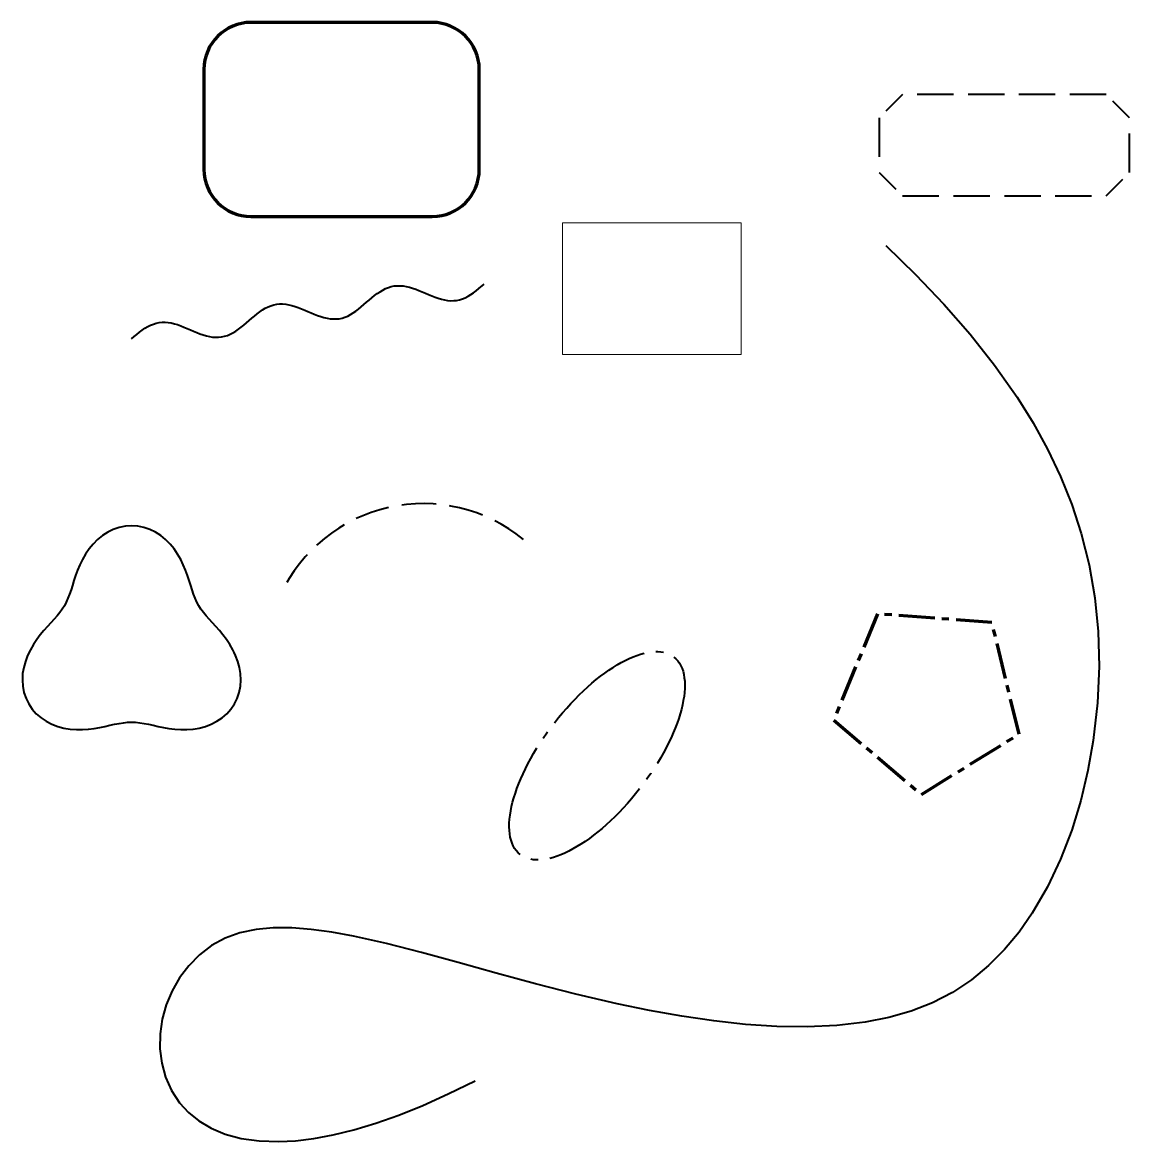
# Model space of a CAD drawing. Header units: millimetres. Extents: x -47 to 95, y -86 to 57.
import ezdxf

# ---------------------------------------------------------------- set-up
doc = ezdxf.new("R2010")
doc.units = ezdxf.units.MM
for name, pattern in [('CENTER2_per2_scale0.916210', [7.329682, 4.581051, -0.91621, 0.91621, -0.91621]), ('CENTER_per4_scale0.981816', [18.654507, 14.727242, -1.472724, 0.981816, -1.472724]), ('HIDDEN_per1_scale0.606092', [4.242641, 3.030458, -1.212183]), ('HIDDEN_per1_scale0.994286', [6.96, 4.971429, -1.988571]), ('HIDDEN_per4_scale0.927500', [6.4925, 4.6375, -1.855]), ('HIDDEN_per6_scale0.872385', [6.106695, 4.361925, -1.74477])]:
    doc.linetypes.add(name, pattern=pattern)
doc.layers.add('жесткий_слой', color=7, linetype='Continuous')

# ---------------------------------------------------------------- blocks, each defined once
blk = doc.blocks.new('im1Линия_1')
at = {"layer": 'жесткий_слой', "color": 160, "lineweight": 40, "true_color": 0x3333ff, "flags": 128}
blk.add_lwpolyline([(-32.8, 16.9), (-32.46, 17.19), (-32.12, 17.48), (-31.78, 17.76), (-31.44, 18.02), (-31.09, 18.25), (-30.74, 18.46), (-30.38, 18.64), (-30.02, 18.79), (-29.66, 18.91), (-29.28, 18.98), (-28.91, 19.02), (-28.52, 19.03), (-28.13, 18.99), (-27.74, 18.93), (-27.34, 18.84), (-26.94, 18.72), (-26.53, 18.57), (-26.12, 18.41), (-25.71, 18.24), (-25.3, 18.07), (-24.89, 17.89), (-24.48, 17.72), (-24.07, 17.56), (-23.66, 17.42), (-23.26, 17.3), (-22.86, 17.2), (-22.47, 17.14), (-22.08, 17.11), (-21.69, 17.11), (-21.32, 17.15), (-20.94, 17.23), (-20.58, 17.34), (-20.22, 17.49), (-19.86, 17.67), (-19.51, 17.88), (-19.16, 18.12), (-18.82, 18.38), (-18.48, 18.65), (-18.14, 18.94), (-17.8, 19.23), (-17.46, 19.53), (-17.12, 19.81), (-16.78, 20.09), (-16.44, 20.35), (-16.09, 20.59), (-15.74, 20.8), (-15.38, 20.98), (-15.02, 21.13), (-14.66, 21.24), (-14.28, 21.32), (-13.91, 21.36), (-13.52, 21.36), (-13.13, 21.33), (-12.74, 21.26), (-12.34, 21.17), (-11.94, 21.05), (-11.53, 20.91), (-11.12, 20.75), (-10.71, 20.58), (-10.3, 20.4), (-9.89, 20.22), (-9.48, 20.05), (-9.07, 19.89), (-8.66, 19.75), (-8.26, 19.63), (-7.86, 19.54), (-7.47, 19.47), (-7.08, 19.44), (-6.69, 19.44), (-6.32, 19.48), (-5.94, 19.56), (-5.58, 19.67), (-5.22, 19.82), (-4.86, 20), (-4.51, 20.21), (-4.16, 20.45), (-3.82, 20.71), (-3.48, 20.99), (-3.14, 21.27), (-2.8, 21.57), (-2.46, 21.86), (-2.12, 22.15), (-1.78, 22.42), (-1.44, 22.68), (-1.09, 22.92), (-0.74, 23.13), (-0.38, 23.31), (-0.02, 23.46), (0.34, 23.57), (0.72, 23.65), (1.09, 23.69), (1.48, 23.69), (1.87, 23.66), (2.26, 23.6), (2.66, 23.5), (3.06, 23.38), (3.47, 23.24), (3.88, 23.08), (4.29, 22.91), (4.7, 22.73), (5.11, 22.56), (5.52, 22.39), (5.93, 22.23), (6.34, 22.08), (6.74, 21.96), (7.14, 21.87), (7.53, 21.81), (7.92, 21.77), (8.31, 21.78), (8.68, 21.82), (9.06, 21.89), (9.42, 22.01), (9.78, 22.16), (10.14, 22.34), (10.49, 22.55), (10.84, 22.78), (11.18, 23.04), (11.52, 23.32), (12.2, 23.9)], dxfattribs=at)
blk = doc.blocks.new('im2Линия_3')
at = {"color": 0, "lineweight": 40, "flags": 128}
blk.add_lwpolyline([(-20.27, -22.1), (-20.27, -22.1), (-20.7, -21.47), (-20.7, -21.47), (-21.15, -20.88), (-21.15, -20.88), (-21.6, -20.33), (-21.6, -20.33), (-22.05, -19.82), (-22.05, -19.82), (-22.49, -19.34), (-22.49, -19.34), (-22.9, -18.88), (-22.9, -18.88), (-23.29, -18.45), (-23.29, -18.45), (-23.63, -18.02), (-23.63, -18.02), (-23.95, -17.59), (-23.95, -17.59), (-24.22, -17.15), (-24.22, -17.15), (-24.47, -16.69), (-24.47, -16.69), (-24.68, -16.2), (-24.68, -16.2), (-24.88, -15.69), (-24.88, -15.69), (-25.07, -15.14), (-25.07, -15.14), (-25.25, -14.55), (-25.25, -14.55), (-25.45, -13.93), (-25.45, -13.93), (-25.66, -13.29), (-25.66, -13.29), (-25.91, -12.62), (-25.91, -12.62), (-26.2, -11.94), (-26.2, -11.94), (-26.53, -11.25), (-26.53, -11.25), (-26.93, -10.57), (-26.93, -10.57), (-27.37, -9.91), (-27.37, -9.91), (-27.88, -9.29), (-27.88, -9.29), (-28.45, -8.72), (-28.45, -8.72), (-29.08, -8.2), (-29.08, -8.2), (-29.75, -7.77), (-29.75, -7.77), (-30.47, -7.41), (-30.47, -7.41), (-31.23, -7.16), (-31.23, -7.16), (-32.01, -7), (-32.01, -7), (-32.8, -6.95), (-32.8, -6.95), (-33.59, -7), (-33.59, -7), (-34.37, -7.16), (-34.37, -7.16), (-35.13, -7.41), (-35.13, -7.41), (-35.85, -7.77), (-35.85, -7.77), (-36.52, -8.2), (-36.52, -8.2), (-37.15, -8.72), (-37.15, -8.72), (-37.72, -9.29), (-37.72, -9.29), (-38.23, -9.91), (-38.23, -9.91), (-38.67, -10.57), (-38.67, -10.57), (-39.06, -11.25), (-39.06, -11.25), (-39.4, -11.94), (-39.4, -11.94), (-39.69, -12.62), (-39.69, -12.62), (-39.94, -13.29), (-39.94, -13.29), (-40.15, -13.93), (-40.15, -13.93), (-40.35, -14.55), (-40.35, -14.55), (-40.53, -15.14), (-40.53, -15.14), (-40.72, -15.69), (-40.72, -15.69), (-40.92, -16.2), (-40.92, -16.2), (-41.13, -16.69), (-41.13, -16.69), (-41.38, -17.15), (-41.38, -17.15), (-41.65, -17.59), (-41.65, -17.59), (-41.97, -18.02), (-41.97, -18.02), (-42.31, -18.45), (-42.31, -18.45), (-42.7, -18.88), (-42.7, -18.88), (-43.11, -19.34), (-43.11, -19.34), (-43.55, -19.82), (-43.55, -19.82), (-44, -20.33), (-44, -20.33), (-44.45, -20.88), (-44.45, -20.88), (-44.9, -21.47), (-44.9, -21.47), (-45.33, -22.1), (-45.33, -22.1), (-45.72, -22.78), (-45.72, -22.78), (-46.07, -23.49), (-46.07, -23.49), (-46.35, -24.25), (-46.35, -24.25), (-46.56, -25.03), (-46.56, -25.03), (-46.7, -25.82), (-46.7, -25.82), (-46.74, -26.63), (-46.74, -26.63), (-46.68, -27.43), (-46.68, -27.43), (-46.53, -28.21), (-46.53, -28.21), (-46.27, -28.97), (-46.27, -28.97), (-45.92, -29.68), (-45.92, -29.68), (-45.48, -30.34), (-45.48, -30.34), (-44.96, -30.93), (-44.96, -30.93), (-44.35, -31.46), (-44.35, -31.46), (-43.69, -31.9), (-43.69, -31.9), (-42.97, -32.27), (-42.97, -32.27), (-42.22, -32.56), (-42.22, -32.56), (-41.44, -32.76), (-41.44, -32.76), (-40.64, -32.89), (-40.64, -32.89), (-39.85, -32.95), (-39.85, -32.95), (-39.06, -32.95), (-39.06, -32.95), (-38.3, -32.9), (-38.3, -32.9), (-37.57, -32.81), (-37.57, -32.81), (-36.86, -32.69), (-36.86, -32.69), (-36.2, -32.55), (-36.2, -32.55), (-35.56, -32.41), (-35.56, -32.41), (-34.96, -32.28), (-34.96, -32.28), (-34.39, -32.17), (-34.39, -32.17), (-33.85, -32.08), (-33.85, -32.08), (-33.32, -32.02), (-33.32, -32.02), (-32.8, -32.01), (-32.8, -32.01), (-32.28, -32.02), (-32.28, -32.02), (-31.75, -32.08), (-31.75, -32.08), (-31.21, -32.17), (-31.21, -32.17), (-30.64, -32.28), (-30.64, -32.28), (-30.04, -32.41), (-30.04, -32.41), (-29.4, -32.55), (-29.4, -32.55), (-28.74, -32.69), (-28.74, -32.69), (-28.03, -32.81), (-28.03, -32.81), (-27.3, -32.9), (-27.3, -32.9), (-26.53, -32.95), (-26.53, -32.95), (-25.75, -32.95), (-25.75, -32.95), (-24.96, -32.89), (-24.96, -32.89), (-24.16, -32.76), (-24.16, -32.76), (-23.38, -32.56), (-23.38, -32.56), (-22.63, -32.27), (-22.63, -32.27), (-21.91, -31.9), (-21.91, -31.9), (-21.25, -31.46), (-21.25, -31.46), (-20.64, -30.93), (-20.64, -30.93), (-20.12, -30.34), (-20.12, -30.34), (-19.68, -29.68), (-19.68, -29.68), (-19.33, -28.97), (-19.33, -28.97), (-19.07, -28.21), (-19.07, -28.21), (-18.92, -27.43), (-18.92, -27.43), (-18.86, -26.63), (-18.86, -26.63), (-18.9, -25.82), (-18.9, -25.82), (-19.04, -25.03), (-19.04, -25.03), (-19.25, -24.25), (-19.25, -24.25), (-19.53, -23.49), (-19.53, -23.49), (-19.7, -23.13), (-19.88, -22.78), (-20.27, -22.1)], dxfattribs=at)
blk = doc.blocks.new('Model')
at = {"color": 93, "linetype": 'CENTER2_per2_scale0.916210', "lineweight": 80, "true_color": 0x33cc66}
for p, q in [((62.38, -18.19), (56.81, -31.75)), ((77, -19.29), (62.38, -18.19)), ((80.46, -33.54), (77, -19.29)), ((56.81, -31.75), (67.99, -41.23)), ((67.99, -41.23), (80.46, -33.54))]:
    blk.add_line(p, q, dxfattribs=at)
at = {"color": 0, "lineweight": 40, "flags": 128}
blk.add_lwpolyline([(63.46, 28.8), (67.25, 25.11), (70.84, 21.35), (74.21, 17.5), (77.34, 13.55), (80.2, 9.47), (82.24, 6.19), (84.1, 2.81), (85.74, -0.67), (87.18, -4.24), (88.38, -7.92), (89.4, -11.95), (90.13, -16.13), (90.56, -20.44), (90.68, -24.91), (90.48, -29.55), (89.93, -34.34), (89.25, -38.17), (88.34, -42.01), (87.18, -45.8), (85.77, -49.49), (84.09, -53.04), (82.14, -56.39), (80.46, -58.79), (78.6, -61.02), (76.58, -63.06), (74.37, -64.89), (71.97, -66.49), (69.43, -67.82), (66.71, -68.89), (63.83, -69.71), (60.8, -70.31), (57.19, -70.73), (53.43, -70.9), (49.55, -70.84), (45.57, -70.58), (41.52, -70.14), (37.42, -69.53), (33.29, -68.8), (29.16, -67.94), (23.91, -66.73), (18.75, -65.41), (13.72, -64.04), (8.87, -62.68), (4.2, -61.4), (-0.25, -60.25), (-4.48, -59.3), (-7.24, -58.8), (-9.87, -58.45), (-12.36, -58.26), (-14.72, -58.26), (-16.92, -58.47), (-18.98, -58.9), (-20.87, -59.59), (-22.59, -60.53), (-24.14, -61.71), (-25.51, -63.09), (-26.67, -64.63), (-27.63, -66.3), (-28.37, -68.08), (-28.88, -69.92), (-29.15, -71.8), (-29.18, -73.68), (-28.96, -75.53), (-28.47, -77.32), (-27.71, -79.02), (-26.67, -80.59), (-25.54, -81.81), (-24.2, -82.89), (-22.64, -83.82), (-20.84, -84.57), (-18.81, -85.12), (-16.53, -85.45), (-14.01, -85.54), (-11.86, -85.43), (-9.54, -85.15), (-7.07, -84.69), (-4.43, -84.04), (-1.63, -83.2), (1.29, -82.16), (4.37, -80.92), (7.62, -79.45), (11.05, -77.76)], dxfattribs=at)
at = {"color": 0, "linetype": 'HIDDEN_per6_scale0.872385', "lineweight": 40}
blk.add_arc((4.42, -24.23), 20.11, 50.5403, 154.9084, dxfattribs=at)
at = {"color": 0, "linetype": 'CENTER_per4_scale0.981816', "lineweight": 40}
blk.add_ellipse((26.6, -36.3), major_axis=(9.8, 12.6), ratio=0.430769, dxfattribs=at)
at = {"layer": 'жесткий_слой', "color": 81, "linetype": 'Continuous', "lineweight": 80, "true_color": 0x99ff66}
for p, q in [((5.57, 57.29), (-17.56, 57.29)), ((-23.56, 51.29), (-23.56, 38.52)), ((11.57, 38.52), (11.57, 51.29)), ((-17.56, 32.52), (5.57, 32.52))]:
    blk.add_line(p, q, dxfattribs=at)
at = {"layer": 'жесткий_слой', "color": 52, "linetype": 'HIDDEN_per1_scale0.606092', "lineweight": 40, "true_color": 0xcccc00}
for p, q in [((65.6, 48.1), (62.6, 45.1)), ((94.57, 45.1), (91.57, 48.1)), ((62.6, 38.14), (65.6, 35.14)), ((91.57, 35.14), (94.57, 38.14))]:
    blk.add_line(p, q, dxfattribs=at)
at = {"layer": 'жесткий_слой', "color": 52, "linetype": 'HIDDEN_per4_scale0.927500', "lineweight": 40, "true_color": 0xcccc00}
for p, q in [((91.57, 48.1), (65.6, 48.1)), ((65.6, 35.14), (91.57, 35.14))]:
    blk.add_line(p, q, dxfattribs=at)
at = {"layer": 'жесткий_слой', "color": 52, "linetype": 'HIDDEN_per1_scale0.994286', "lineweight": 40, "true_color": 0xcccc00}
for p, q in [((62.6, 45.1), (62.6, 38.14)), ((94.57, 38.14), (94.57, 45.1))]:
    blk.add_line(p, q, dxfattribs=at)
at = {"layer": 'жесткий_слой', "color": 11, "linetype": 'Continuous', "lineweight": 5, "true_color": 0xff6666}
for p, q in [((45, 31.7), (22.2, 31.7)), ((22.2, 31.7), (22.2, 14.9)), ((45, 14.9), (45, 31.7)), ((22.2, 14.9), (45, 14.9))]:
    blk.add_line(p, q, dxfattribs=at)
at = {"layer": 'жесткий_слой', "color": 81, "linetype": 'Continuous', "lineweight": 80, "true_color": 0x99ff66}
for centre, start, end in [((-17.56, 51.29), 90, 180), ((5.57, 51.29), 0, 90), ((-17.56, 38.52), 180, 270), ((5.57, 38.52), 270, 360)]:
    blk.add_arc(centre, 6, start, end, dxfattribs=at)
for name in ['im1Линия_1', 'im2Линия_3']:
    blk.add_blockref(name, (0, 0))

msp = doc.modelspace()

# ---------------------------------------------------------------- block references
msp.add_blockref('Model', (0, 0))

doc.saveas('drawing.dxf')
